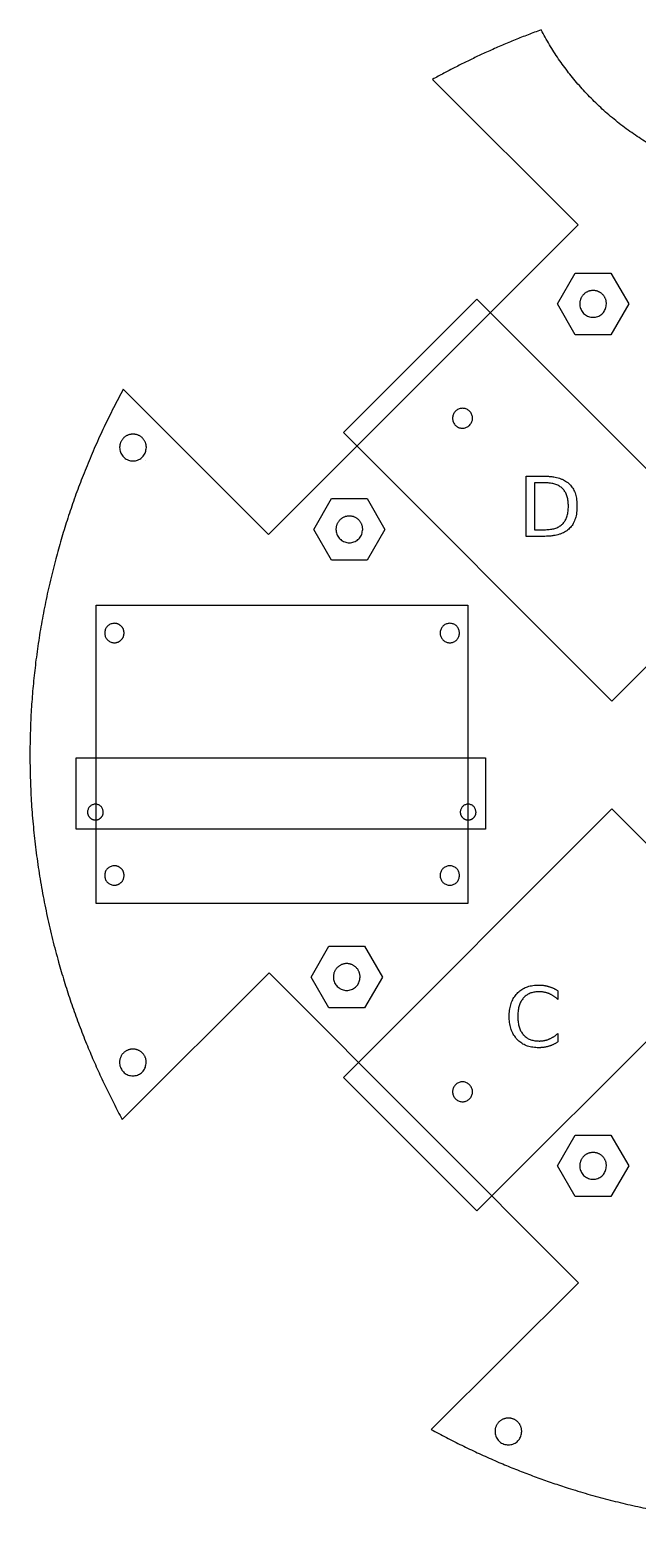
# Model space of a CAD drawing. Extents: x 0 to 423, y 0 to 204.
# Drawn here: x 0.1 to 82.9, y 0.1 to 203.7 of the extents above; entities that cross this region are included whole.
import ezdxf

# ---------------------------------------------------------------- set-up
doc = ezdxf.new("R2010")
doc.units = 0
doc.layers.add('Capa_1', color=7, linetype='CONTINUOUS')

msp = doc.modelspace()

# ---------------------------------------------------------------- linework, layer by layer
at = {"layer": 'Capa_1', "color": 7}
for p, q in [((69.805339, 203.663556), (69.805339, 203.663556)), ((55.029462, 196.92605), (74.852266, 177.103247)), ((74.852266, 177.103247), (32.675478, 134.926459)), ((32.675478, 134.926459), (12.874171, 154.727766)), ((60.071235, 149.798902), (60.071235, 149.798902)), ((15.956901, 145.036108), (15.956901, 145.036108)), ((12.983598, 121.509742), (12.983598, 121.509742)), ((58.703598, 121.509742), (58.703598, 121.509742)), ((10.148325, 97.125525), (10.148325, 97.125525)), ((60.948325, 97.125525), (60.948325, 97.125525)), ((12.983598, 88.489742), (12.983598, 88.489742)), ((58.703598, 88.489742), (58.703598, 88.489742)), ((12.714319, 55.273095), (32.759812, 75.212756)), ((32.759812, 75.212756), (74.895259, 32.994078)), ((15.956901, 63.672048), (15.956901, 63.672048)), ((60.071235, 59.987979), (60.071235, 59.987979)), ((74.895259, 32.994078), (54.835985, 13.040637))]:
    msp.add_line(p, q, dxfattribs=at)
at = {"layer": 'Capa_1', "color": 1}
for p, q in [((72.051733, 166.340337), (74.47785, 170.531495)), ((74.47785, 170.531495), (79.330083, 170.531495)), ((79.330083, 170.531495), (81.7562, 166.340337)), ((42.880092, 148.804833), (61.065306, 166.990048)), ((61.065306, 166.990048), (97.635298, 130.420054)), ((74.47785, 162.149179), (72.051733, 166.340337)), ((81.7562, 166.340337), (79.330083, 162.149179)), ((79.330083, 162.149179), (74.47785, 162.149179)), ((79.450083, 112.234842), (42.880092, 148.804833)), ((38.828505, 135.626304), (41.254622, 139.817462)), ((41.254622, 139.817462), (46.106856, 139.817462)), ((46.106856, 139.817462), (48.532972, 135.626304)), ((41.254622, 131.435146), (38.828505, 135.626304)), ((48.532972, 135.626304), (46.106856, 131.435146)), ((46.106856, 131.435146), (41.254622, 131.435146)), ((97.635298, 130.420054), (79.450083, 112.234842)), ((9.196376, 125.32334), (59.8436, 125.32334)), ((9.196376, 84.676121), (9.196376, 125.32334)), ((59.8436, 125.32334), (59.8436, 84.676121)), ((6.443315, 104.52069), (62.241092, 104.52069)), ((6.443315, 94.802912), (6.443315, 104.52069)), ((62.241092, 104.52069), (62.241092, 94.802912)), ((42.880092, 60.982056), (79.450086, 97.552047)), ((79.450086, 97.552047), (97.635298, 79.366832)), ((62.241092, 94.802912), (6.443315, 94.802912)), ((59.8436, 84.676121), (9.196376, 84.676121)), ((38.475191, 74.660908), (40.901308, 78.852066)), ((40.901308, 78.852066), (45.753542, 78.852066)), ((45.753542, 78.852066), (48.179658, 74.660908)), ((97.635298, 79.366832), (61.065306, 42.796841)), ((40.901308, 70.46975), (38.475191, 74.660908)), ((48.179658, 74.660908), (45.753542, 70.46975)), ((45.753542, 70.46975), (40.901308, 70.46975)), ((61.065306, 42.796841), (42.880092, 60.982056)), ((72.051733, 48.935892), (74.47785, 53.12705)), ((74.47785, 53.12705), (79.330083, 53.12705)), ((79.330083, 53.12705), (81.7562, 48.935892)), ((74.47785, 44.744734), (72.051733, 48.935892)), ((81.7562, 48.935892), (79.330083, 44.744734)), ((79.330083, 44.744734), (74.47785, 44.744734))]:
    msp.add_line(p, q, dxfattribs=at)
at = {"layer": 'Capa_1', "color": 5}
for p, q in [((67.790044, 142.892983), (70.077588, 142.892983)), ((67.790044, 134.663341), (67.790044, 142.892983)), ((67.790044, 142.892983), (67.790044, 142.892983)), ((68.903498, 141.977968), (68.903498, 135.578359)), ((70.248465, 141.977968), (68.903498, 141.977968)), ((68.903498, 141.977968), (68.903498, 141.977968)), ((70.077588, 134.663341), (67.790044, 134.663341)), ((68.903498, 135.578359), (70.248465, 135.578359)), ((72.101039, 72.783514), (72.101039, 71.609427)), ((72.101039, 72.783514), (72.101039, 72.783514)), ((72.101039, 66.98473), (72.101039, 65.821664))]:
    msp.add_line(p, q, dxfattribs=at)
at = {"layer": 'Capa_1', "color": 7}
for points, knots in [([(69.805339, 203.663556), (69.510514, 203.553223), (68.920875, 203.332562), (68.0377, 202.998208), (67.157205, 202.657174), (66.280753, 202.306133), (65.40807, 201.94604), (64.538825, 201.577816), (63.672721, 201.202406), (62.80996, 200.819539), (61.975568, 200.440237), (61.16938, 200.065021), (60.390974, 199.694922), (59.61546, 199.318656), (58.842775, 198.93649), (58.073347, 198.547723), (57.307573, 198.151644), (56.545903, 197.747551), (55.786976, 197.338124), (55.28197, 197.06341), (55.029462, 196.92605)], [0, 0, 0, 0, 0.944383, 1.888725, 2.833029, 3.777032, 4.72108, 5.665152, 6.60906, 7.552942, 8.496808, 9.358696, 10.220595, 11.082512, 11.944591, 12.806652, 13.668679, 14.530969, 15.39329, 16.25564, 16.25564, 16.25564, 16.25564]), ([(104.999884, 182.45665), (104.616644, 182.466483), (103.850327, 182.486146), (102.701485, 182.529626), (101.558003, 182.600866), (100.421571, 182.713312), (99.293029, 182.862664), (98.172202, 183.045053), (97.059599, 183.256494), (95.956215, 183.497474), (94.804899, 183.782986), (93.608138, 184.11957), (92.368826, 184.512636), (91.14468, 184.945435), (89.936915, 185.417034), (88.746746, 185.926763), (87.574501, 186.474458), (86.421395, 187.059552), (85.288565, 187.68128), (84.20123, 188.324667), (83.158912, 188.986291), (82.160903, 189.662919), (81.183157, 190.369861), (80.226642, 191.106597), (79.292218, 191.872464), (78.380126, 192.667285), (77.491311, 193.490435), (76.626919, 194.341415), (75.805202, 195.20174), (75.025372, 196.06914), (74.285466, 196.940706), (73.567857, 197.834813), (72.872597, 198.750312), (72.20355, 199.688646), (71.564149, 200.651838), (70.958706, 201.641183), (70.375858, 202.648692), (69.99554, 203.325218), (69.805339, 203.663556)], [0, 0, 0, 0, 1.150095, 2.299699, 3.448835, 4.586602, 5.7249, 6.863436, 7.99287, 9.122057, 10.251177, 11.550968, 12.850927, 14.150939, 15.445483, 16.739972, 18.034447, 19.326444, 20.618454, 21.910452, 23.11605, 24.32162, 25.52717, 26.735136, 27.943124, 29.151158, 30.36403, 31.57686, 32.789559, 33.932542, 35.075613, 36.218946, 37.37154, 38.523883, 39.675672, 40.839074, 42.002964, 43.167364, 43.167364, 43.167364, 43.167364]), ([(78.727784, 166.340336), (78.71113, 166.233505), (78.678089, 166.021545), (78.606568, 165.709912), (78.490246, 165.416312), (78.312005, 165.157776), (78.088521, 164.937977), (77.826865, 164.756633), (77.536073, 164.620688), (77.224709, 164.536076), (76.903921, 164.507033), (76.582918, 164.536191), (76.271452, 164.620451), (75.981873, 164.755945), (75.723528, 164.938397), (75.502211, 165.159628), (75.319706, 165.418048), (75.18447, 165.707895), (75.100401, 166.019318), (75.075861, 166.286855), (75.085056, 166.500048), (75.106039, 166.658418), (75.140705, 166.813806), (75.18861, 166.965195), (75.2492, 167.111546), (75.322409, 167.252533), (75.407942, 167.386927), (75.505144, 167.513682), (75.61303, 167.631478), (75.73084, 167.73935), (75.857597, 167.836546), (75.991971, 167.922089), (76.13292, 167.995338), (76.279265, 168.055955), (76.430724, 168.103827), (76.586228, 168.13836), (76.744587, 168.159267), (76.904172, 168.166289), (77.063758, 168.159269), (77.222119, 168.138371), (77.377613, 168.103826), (77.52906, 168.055954), (77.675401, 167.995331), (77.816378, 167.922076), (77.950818, 167.83656), (78.077603, 167.739393), (78.195312, 167.631526), (78.302908, 167.513627), (78.399945, 167.386778), (78.485834, 167.252392), (78.560292, 167.111732), (78.621646, 166.96558), (78.668236, 166.81399), (78.697747, 166.657938), (78.715652, 166.499586), (78.723734, 166.393489), (78.727784, 166.340336)], [0, 0, 0, 0, 0.324333, 0.643501, 0.957628, 1.265314, 1.578249, 1.893254, 2.215901, 2.536547, 2.856431, 3.177052, 3.498412, 3.819695, 4.131132, 4.442527, 4.754017, 5.075475, 5.39695, 5.717181, 5.876936, 6.036403, 6.195798, 6.353955, 6.512175, 6.670403, 6.829938, 6.98947, 7.148999, 7.30853, 7.468064, 7.627591, 7.785795, 7.944002, 8.102205, 8.261731, 8.421264, 8.580798, 8.740336, 8.899872, 9.059393, 9.217576, 9.375773, 9.534004, 9.693599, 9.853163, 10.012608, 10.17194, 10.331387, 10.49115, 10.649865, 10.808272, 10.965994, 11.124674, 11.283962, 11.443879, 11.443879, 11.443879, 11.443879]), ([(12.874171, 154.727766), (12.649152, 154.301823), (12.199135, 153.449978), (11.531589, 152.168348), (10.879501, 150.879969), (10.250434, 149.581284), (9.642467, 148.273633), (9.053595, 146.958113), (8.481885, 145.635957), (7.92796, 144.307191), (7.400962, 142.993045), (6.900479, 141.693941), (6.425405, 140.410554), (5.967292, 139.1214), (5.526067, 137.826764), (5.101827, 136.526859), (4.694618, 135.221729), (4.304542, 133.911582), (3.931639, 132.596645), (3.562573, 131.227502), (3.199725, 129.803761), (2.845627, 128.325097), (2.512973, 126.841256), (2.201865, 125.352545), (1.912328, 123.85928), (1.644339, 122.361543), (1.397936, 120.859654), (1.17336, 119.353914), (0.975067, 117.876099), (0.801698, 116.426708), (0.651163, 115.006229), (0.519111, 113.583057), (0.40502, 112.157499), (0.311145, 110.729706), (0.239728, 109.299677), (0.193065, 107.867659), (0.16294, 106.434158), (0.148379, 105.478355), (0.141098, 105.000431)], [0, 0, 0, 0, 1.445181, 2.890222, 4.335126, 5.777017, 7.219064, 8.661185, 10.100807, 11.540351, 12.979862, 14.348298, 15.716758, 17.085227, 18.452577, 19.819919, 21.187256, 22.554002, 23.920753, 25.287511, 26.807926, 28.328347, 29.848765, 31.369782, 32.890801, 34.411832, 35.934194, 37.456544, 38.978857, 40.407205, 41.835579, 43.264027, 44.694949, 46.1258, 47.556499, 48.990168, 50.423969, 51.857907, 51.857907, 51.857907, 51.857907]), ([(60.071235, 149.798902), (60.00617, 149.751387), (59.877077, 149.657113), (59.67519, 149.530594), (59.459196, 149.437186), (59.229053, 149.394875), (58.995482, 149.396815), (58.762064, 149.439134), (58.537218, 149.520731), (58.328579, 149.640213), (58.144241, 149.79393), (57.990431, 149.978409), (57.870688, 150.186914), (57.78953, 150.410925), (57.749689, 150.643238), (57.749719, 150.876397), (57.789547, 151.108589), (57.870537, 151.332496), (57.990255, 151.541034), (58.144376, 151.72576), (58.329103, 151.879882), (58.537641, 151.9996), (58.761547, 152.080593), (58.99374, 152.12042), (59.226899, 152.120449), (59.459212, 152.080607), (59.683222, 151.999449), (59.891727, 151.879706), (60.076207, 151.725896), (60.229923, 151.541558), (60.349406, 151.332919), (60.431003, 151.108073), (60.473322, 150.874655), (60.475262, 150.641083), (60.432951, 150.410941), (60.339543, 150.194947), (60.213024, 149.99306), (60.11875, 149.863966), (60.071235, 149.798902)], [0, 0, 0, 0, 0.24168, 0.479512, 0.713589, 0.942868, 1.176057, 1.410785, 1.651203, 1.890134, 2.128505, 2.367427, 2.606894, 2.846309, 3.078419, 3.310488, 3.542488, 3.781671, 4.021027, 4.260311, 4.499595, 4.738952, 4.978136, 5.210135, 5.442204, 5.674315, 5.913728, 6.153196, 6.392119, 6.630489, 6.86942, 7.109839, 7.344566, 7.577755, 7.807034, 8.041111, 8.278943, 8.520623, 8.520623, 8.520623, 8.520623]), ([(16.020969, 146.778782), (16.004316, 146.671952), (15.971275, 146.459992), (15.899755, 146.148359), (15.783431, 145.854759), (15.605192, 145.596223), (15.381708, 145.376423), (15.120053, 145.19508), (14.82926, 145.059135), (14.517896, 144.974522), (14.197107, 144.94548), (13.876104, 144.974638), (13.564638, 145.058897), (13.275061, 145.194393), (13.016715, 145.376844), (12.795398, 145.598074), (12.612892, 145.856495), (12.477657, 146.146342), (12.393587, 146.457765), (12.369047, 146.725302), (12.37824, 146.938495), (12.39922, 147.096866), (12.433894, 147.252252), (12.481796, 147.403642), (12.542387, 147.549992), (12.615596, 147.690979), (12.701128, 147.825374), (12.79833, 147.952129), (12.906217, 148.069924), (13.024026, 148.177797), (13.150783, 148.274993), (13.285158, 148.360536), (13.426107, 148.433785), (13.572452, 148.494402), (13.723912, 148.542273), (13.879416, 148.576807), (14.037774, 148.597714), (14.19736, 148.604735), (14.356946, 148.597716), (14.515306, 148.576817), (14.6708, 148.542273), (14.822247, 148.494401), (14.968588, 148.433777), (15.109565, 148.360523), (15.244005, 148.275007), (15.370791, 148.177839), (15.4885, 148.069974), (15.596094, 147.952073), (15.693131, 147.825224), (15.779021, 147.690839), (15.853479, 147.550179), (15.914833, 147.404027), (15.961422, 147.252437), (15.990933, 147.096385), (16.008838, 146.938033), (16.01692, 146.831936), (16.020969, 146.778782)], [0, 0, 0, 0, 0.324333, 0.643501, 0.957628, 1.265313, 1.578248, 1.893253, 2.2159, 2.536547, 2.85643, 3.177052, 3.498412, 3.819694, 4.131131, 4.442527, 4.754016, 5.075475, 5.39695, 5.717181, 5.876936, 6.036402, 6.195799, 6.353956, 6.512175, 6.670404, 6.829938, 6.98947, 7.148999, 7.30853, 7.468065, 7.627592, 7.785796, 7.944002, 8.102206, 8.261732, 8.421266, 8.5808, 8.740337, 8.899873, 9.059393, 9.217577, 9.375774, 9.534005, 9.6936, 9.853164, 10.012609, 10.17194, 10.331387, 10.491151, 10.649866, 10.808272, 10.965994, 11.124674, 11.283962, 11.443879, 11.443879, 11.443879, 11.443879]), ([(45.504555, 135.626303), (45.487902, 135.519472), (45.454861, 135.307512), (45.38334, 134.995879), (45.267018, 134.702279), (45.088777, 134.443743), (44.865293, 134.223944), (44.603637, 134.042601), (44.312844, 133.906656), (44.001481, 133.822043), (43.680692, 133.793001), (43.35969, 133.822158), (43.048224, 133.906418), (42.758645, 134.041912), (42.5003, 134.224365), (42.278983, 134.445595), (42.096477, 134.704015), (41.961242, 134.993862), (41.877172, 135.305285), (41.852632, 135.572823), (41.861828, 135.786015), (41.882811, 135.944385), (41.917476, 136.099773), (41.965382, 136.251163), (42.025972, 136.397513), (42.099181, 136.5385), (42.184714, 136.672895), (42.281915, 136.799649), (42.389802, 136.917445), (42.507612, 137.025317), (42.634369, 137.122513), (42.768743, 137.208057), (42.909692, 137.281305), (43.056036, 137.341922), (43.207496, 137.389794), (43.363, 137.424328), (43.521359, 137.445234), (43.680944, 137.452256), (43.84053, 137.445236), (43.99889, 137.424338), (44.154384, 137.389793), (44.305832, 137.341921), (44.452173, 137.281298), (44.593149, 137.208044), (44.72759, 137.122527), (44.854375, 137.02536), (44.972084, 136.917493), (45.07968, 136.799594), (45.176717, 136.672745), (45.262606, 136.538359), (45.337063, 136.397699), (45.398418, 136.251548), (45.445008, 136.099958), (45.474519, 135.943906), (45.492424, 135.785553), (45.500506, 135.679456), (45.504555, 135.626303)], [0, 0, 0, 0, 0.324333, 0.643501, 0.957628, 1.265314, 1.578249, 1.893254, 2.215901, 2.536547, 2.856431, 3.177052, 3.498412, 3.819695, 4.131132, 4.442527, 4.754017, 5.075475, 5.39695, 5.717181, 5.876936, 6.036403, 6.195798, 6.353955, 6.512175, 6.670403, 6.829938, 6.98947, 7.148999, 7.30853, 7.468064, 7.627591, 7.785795, 7.944002, 8.102205, 8.261731, 8.421264, 8.580798, 8.740336, 8.899872, 9.059393, 9.217576, 9.375773, 9.534004, 9.693599, 9.853163, 10.012608, 10.17194, 10.331387, 10.49115, 10.649865, 10.808272, 10.965994, 11.124674, 11.283962, 11.443879, 11.443879, 11.443879, 11.443879]), ([(12.983598, 121.509742), (12.980659, 121.471162), (12.974792, 121.394155), (12.961797, 121.279219), (12.940378, 121.165953), (12.906562, 121.055926), (12.862031, 120.949847), (12.807987, 120.847754), (12.745644, 120.750216), (12.675211, 120.658147), (12.597122, 120.572571), (12.511694, 120.494274), (12.419674, 120.423744), (12.322081, 120.36168), (12.21973, 120.308538), (12.113508, 120.264556), (12.003637, 120.229786), (11.890861, 120.20462), (11.775913, 120.189389), (11.621173, 120.182733), (11.426977, 120.200427), (11.200939, 120.261502), (10.990566, 120.359704), (10.803014, 120.492233), (10.642469, 120.652884), (10.510044, 120.840283), (10.411629, 121.050289), (10.350439, 121.276369), (10.329345, 121.509741), (10.350439, 121.743114), (10.41163, 121.969193), (10.510044, 122.179198), (10.642469, 122.366598), (10.803015, 122.527248), (10.99056, 122.659779), (11.200941, 122.757961), (11.426985, 122.818969), (11.62117, 122.836762), (11.775913, 122.830092), (11.890861, 122.814861), (12.003637, 122.789698), (12.113508, 122.754928), (12.21973, 122.710946), (12.322081, 122.657804), (12.419674, 122.59574), (12.511695, 122.525209), (12.597121, 122.446911), (12.675212, 122.361334), (12.745644, 122.269265), (12.807987, 122.171728), (12.862031, 122.069635), (12.906562, 121.963555), (12.940378, 121.853528), (12.961797, 121.740264), (12.974793, 121.625329), (12.980659, 121.548322), (12.983598, 121.509742)], [0, 0, 0, 0, 0.116071, 0.231685, 0.346859, 0.461336, 0.576311, 0.691508, 0.807468, 0.923199, 1.038844, 1.154568, 1.270381, 1.386224, 1.50109, 1.615921, 1.7307, 1.846386, 1.962131, 2.078089, 2.310517, 2.543853, 2.777192, 3.00331, 3.229347, 3.455324, 3.688307, 3.921449, 4.154509, 4.387567, 4.620708, 4.853691, 5.079668, 5.305705, 5.531823, 5.76515, 5.998479, 6.230912, 6.34687, 6.462616, 6.578301, 6.69308, 6.807912, 6.922777, 7.03862, 7.154433, 7.270159, 7.385804, 7.501535, 7.617495, 7.732692, 7.847667, 7.962144, 8.077316, 8.192929, 8.309, 8.309, 8.309, 8.309]), ([(58.703598, 121.509742), (58.691511, 121.432202), (58.667529, 121.278357), (58.615618, 121.052167), (58.531187, 120.839067), (58.401819, 120.651414), (58.239609, 120.491879), (58.049697, 120.360258), (57.838633, 120.261597), (57.61264, 120.200191), (57.379805, 120.179101), (57.146808, 120.200224), (56.920727, 120.261358), (56.710544, 120.359749), (56.523097, 120.492313), (56.362529, 120.65292), (56.230038, 120.840275), (56.131605, 121.050272), (56.070429, 121.276359), (56.04935, 121.509741), (56.070429, 121.743123), (56.131605, 121.969209), (56.230038, 122.179207), (56.362529, 122.366561), (56.523097, 122.527168), (56.710544, 122.659732), (56.920727, 122.758124), (57.146808, 122.819259), (57.379805, 122.840383), (57.61264, 122.819292), (57.838633, 122.757885), (58.049697, 122.659223), (58.23961, 122.527602), (58.401819, 122.368067), (58.531187, 122.180415), (58.615617, 121.967314), (58.667529, 121.741125), (58.691511, 121.587281), (58.703598, 121.509742)], [0, 0, 0, 0, 0.235407, 0.467066, 0.695067, 0.918391, 1.145527, 1.374161, 1.608338, 1.841067, 2.073249, 2.305968, 2.539218, 2.772417, 2.998502, 3.224545, 3.450521, 3.683497, 3.916639, 4.149713, 4.382784, 4.615926, 4.848901, 5.074877, 5.30092, 5.527006, 5.760205, 5.993455, 6.226175, 6.458357, 6.691085, 6.925262, 7.153897, 7.381032, 7.604357, 7.832358, 8.064016, 8.299421, 8.299421, 8.299421, 8.299421]), ([(0.141098, 105.000431), (0.148335, 104.471303), (0.162807, 103.413109), (0.194669, 101.826064), (0.246803, 100.240804), (0.329271, 98.657984), (0.43925, 97.077947), (0.573988, 95.500701), (0.730718, 93.926457), (0.910071, 92.355635), (1.113753, 90.780498), (1.342824, 89.201505), (1.597421, 87.619051), (1.876176, 86.041059), (2.178814, 84.467879), (2.505291, 82.899882), (2.855632, 81.337164), (3.229808, 79.780097), (3.6277, 78.229044), (4.02643, 76.767791), (4.421637, 75.395514), (4.809336, 74.11131), (5.213522, 72.83192), (5.634156, 71.557557), (6.071146, 70.288415), (6.524449, 69.024535), (6.993977, 67.766124), (7.479791, 66.51345), (7.967284, 65.303167), (8.454901, 64.134876), (8.940652, 63.007914), (9.439285, 61.885862), (9.950364, 60.768708), (10.4753, 59.657325), (11.015545, 58.552501), (11.572504, 57.455178), (12.140693, 56.362742), (12.523106, 55.636319), (12.714319, 55.273095)], [0, 0, 0, 0, 1.587531, 3.174874, 4.762036, 6.345656, 7.929483, 9.513406, 11.094457, 12.675407, 14.25632, 15.859029, 17.461779, 19.064543, 20.666114, 22.267672, 23.869231, 25.470449, 27.071668, 28.672873, 30.014299, 31.355711, 32.697116, 34.039339, 35.381569, 36.723808, 38.067366, 39.410914, 40.754435, 41.981575, 43.208729, 44.43593, 45.665075, 46.894177, 48.123183, 49.354452, 50.585805, 51.817246, 51.817246, 51.817246, 51.817246]), ([(10.148325, 97.125525), (10.145941, 97.094232), (10.141184, 97.031769), (10.130644, 96.938542), (10.113272, 96.846668), (10.085844, 96.757422), (10.049725, 96.671377), (10.005888, 96.588566), (9.955324, 96.509448), (9.898195, 96.434766), (9.834852, 96.365353), (9.765552, 96.301849), (9.69091, 96.244643), (9.611761, 96.194295), (9.528763, 96.151169), (9.442607, 96.115477), (9.353445, 96.087292), (9.2619, 96.066957), (9.168668, 96.054651), (9.074715, 96.050518), (8.980761, 96.054649), (8.887529, 96.066951), (8.79598, 96.087294), (8.706811, 96.11548), (8.620652, 96.151164), (8.537671, 96.194288), (8.45856, 96.24465), (8.383935, 96.301874), (8.314576, 96.365381), (8.25106, 96.434733), (8.193834, 96.509359), (8.143481, 96.588483), (8.10038, 96.671487), (8.064709, 96.757648), (8.036509, 96.846778), (8.016096, 96.938259), (8.003744, 97.031498), (7.998339, 97.157011), (8.012781, 97.314517), (8.06228, 97.497859), (8.141897, 97.668499), (8.249343, 97.820638), (8.379639, 97.950881), (8.531733, 98.058296), (8.702216, 98.138061), (8.885584, 98.187667), (9.074566, 98.204836), (9.263422, 98.187736), (9.44673, 98.137923), (9.617927, 98.057887), (9.77197, 97.951127), (9.903542, 97.821727), (10.008476, 97.669521), (10.07696, 97.496672), (10.119067, 97.313205), (10.13852, 97.188419), (10.148325, 97.125525)], [0, 0, 0, 0, 0.094148, 0.187925, 0.281346, 0.374203, 0.467462, 0.560901, 0.65496, 0.748833, 0.842637, 0.936507, 1.030448, 1.124407, 1.217563, 1.310699, 1.403827, 1.497742, 1.591667, 1.685592, 1.779515, 1.873438, 1.967358, 2.060498, 2.153639, 2.246778, 2.340697, 2.434621, 2.528541, 2.622462, 2.716384, 2.81031, 2.903463, 2.996611, 3.089724, 3.183567, 3.27745, 3.371505, 3.560031, 3.749291, 3.938543, 4.121925, 4.305251, 4.488603, 4.677749, 4.866942, 5.0557, 5.244023, 5.432796, 5.622747, 5.808198, 5.99243, 6.173571, 6.358506, 6.546409, 6.737352, 6.737352, 6.737352, 6.737352]), ([(60.948325, 97.125525), (60.945945, 97.094232), (60.941195, 97.031769), (60.93065, 96.938541), (60.913268, 96.84667), (60.885853, 96.75742), (60.849727, 96.671377), (60.80589, 96.588566), (60.755324, 96.509448), (60.698196, 96.434767), (60.634852, 96.365355), (60.565554, 96.301849), (60.490911, 96.244643), (60.411762, 96.194295), (60.328763, 96.151169), (60.242608, 96.115477), (60.153446, 96.087292), (60.061902, 96.066957), (59.96867, 96.054651), (59.874716, 96.050518), (59.780762, 96.054649), (59.68753, 96.066951), (59.595982, 96.087294), (59.506812, 96.11548), (59.420653, 96.151164), (59.337673, 96.194288), (59.258561, 96.24465), (59.183935, 96.301873), (59.114576, 96.365381), (59.05106, 96.434733), (58.993835, 96.509358), (58.943479, 96.588481), (58.90038, 96.671486), (58.86471, 96.757648), (58.836509, 96.846777), (58.816104, 96.938259), (58.803745, 97.031496), (58.798342, 97.157008), (58.812743, 97.31452), (58.86227, 97.497861), (58.941899, 97.668495), (59.049342, 97.820638), (59.17964, 97.95088), (59.331735, 98.058292), (59.502217, 98.138061), (59.685585, 98.187666), (59.874568, 98.204833), (60.063425, 98.187733), (60.246732, 98.137921), (60.417929, 98.057888), (60.571971, 97.951126), (60.703542, 97.821727), (60.808476, 97.66952), (60.876961, 97.496672), (60.919068, 97.313205), (60.938521, 97.188419), (60.948325, 97.125525)], [0, 0, 0, 0, 0.094147, 0.187925, 0.281347, 0.374202, 0.467462, 0.560902, 0.654962, 0.748834, 0.842636, 0.936507, 1.030449, 1.124408, 1.217565, 1.3107, 1.403828, 1.497742, 1.591667, 1.685592, 1.779516, 1.873438, 1.967357, 2.060499, 2.153639, 2.246778, 2.340697, 2.434621, 2.528544, 2.622464, 2.716385, 2.810309, 2.903464, 2.996613, 3.089726, 3.183566, 3.27745, 3.371504, 3.56003, 3.749294, 3.938551, 4.121932, 4.305259, 4.48861, 4.677757, 4.86695, 5.055708, 5.244032, 5.432804, 5.622754, 5.808205, 5.992436, 6.173577, 6.358513, 6.546415, 6.737358, 6.737358, 6.737358, 6.737358]), ([(12.983598, 88.489742), (12.980659, 88.451162), (12.974792, 88.374155), (12.961797, 88.259219), (12.940378, 88.145953), (12.906562, 88.035926), (12.862031, 87.929847), (12.807987, 87.827754), (12.745644, 87.730216), (12.675211, 87.638147), (12.597122, 87.552571), (12.511694, 87.474274), (12.419674, 87.403744), (12.322081, 87.34168), (12.21973, 87.288538), (12.113508, 87.244556), (12.003637, 87.209786), (11.890861, 87.18462), (11.775913, 87.169389), (11.621173, 87.162733), (11.426977, 87.180427), (11.200939, 87.241502), (10.990566, 87.339704), (10.803014, 87.472233), (10.642469, 87.632884), (10.510044, 87.820283), (10.411629, 88.030289), (10.350439, 88.256369), (10.329345, 88.489741), (10.350439, 88.723114), (10.41163, 88.949193), (10.510044, 89.159198), (10.642469, 89.346598), (10.803015, 89.507248), (10.99056, 89.639779), (11.200941, 89.737961), (11.426985, 89.798969), (11.62117, 89.816762), (11.775913, 89.810092), (11.890861, 89.794861), (12.003637, 89.769698), (12.113508, 89.734928), (12.21973, 89.690946), (12.322081, 89.637804), (12.419674, 89.57574), (12.511695, 89.505209), (12.597121, 89.426911), (12.675212, 89.341334), (12.745644, 89.249265), (12.807987, 89.151728), (12.862031, 89.049635), (12.906562, 88.943555), (12.940378, 88.833528), (12.961797, 88.720264), (12.974793, 88.605329), (12.980659, 88.528322), (12.983598, 88.489742)], [0, 0, 0, 0, 0.116071, 0.231685, 0.346859, 0.461336, 0.576311, 0.691508, 0.807468, 0.923199, 1.038844, 1.154568, 1.270381, 1.386224, 1.50109, 1.615921, 1.7307, 1.846386, 1.962131, 2.078089, 2.310517, 2.543853, 2.777192, 3.00331, 3.229347, 3.455324, 3.688307, 3.921449, 4.154509, 4.387567, 4.620708, 4.853691, 5.079668, 5.305705, 5.531823, 5.76515, 5.998479, 6.230912, 6.34687, 6.462616, 6.578301, 6.69308, 6.807912, 6.922777, 7.03862, 7.154433, 7.270159, 7.385804, 7.501535, 7.617495, 7.732692, 7.847667, 7.962144, 8.077316, 8.192929, 8.309, 8.309, 8.309, 8.309]), ([(58.703598, 88.489742), (58.691511, 88.412202), (58.667529, 88.258357), (58.615618, 88.032167), (58.531187, 87.819067), (58.401819, 87.631414), (58.239609, 87.471879), (58.049697, 87.340258), (57.838633, 87.241597), (57.61264, 87.180191), (57.379805, 87.159101), (57.146808, 87.180224), (56.920727, 87.241358), (56.710544, 87.339749), (56.523097, 87.472313), (56.362529, 87.63292), (56.230038, 87.820275), (56.131605, 88.030272), (56.070429, 88.256359), (56.04935, 88.489741), (56.070429, 88.723123), (56.131605, 88.949209), (56.230038, 89.159207), (56.362529, 89.346561), (56.523097, 89.507168), (56.710544, 89.639732), (56.920727, 89.738124), (57.146808, 89.799259), (57.379805, 89.820383), (57.61264, 89.799292), (57.838633, 89.737885), (58.049697, 89.639223), (58.23961, 89.507602), (58.401819, 89.348067), (58.531187, 89.160415), (58.615617, 88.947314), (58.667529, 88.721125), (58.691511, 88.567281), (58.703598, 88.489742)], [0, 0, 0, 0, 0.235407, 0.467066, 0.695067, 0.918391, 1.145527, 1.374161, 1.608338, 1.841067, 2.073249, 2.305968, 2.539218, 2.772417, 2.998502, 3.224545, 3.450521, 3.683497, 3.916639, 4.149713, 4.382784, 4.615926, 4.848901, 5.074877, 5.30092, 5.527006, 5.760205, 5.993455, 6.226175, 6.458357, 6.691085, 6.925262, 7.153897, 7.381032, 7.604357, 7.832358, 8.064016, 8.299421, 8.299421, 8.299421, 8.299421]), ([(45.151241, 74.660907), (45.134588, 74.554076), (45.101547, 74.342116), (45.030026, 74.030483), (44.913704, 73.736883), (44.735463, 73.478347), (44.511979, 73.258548), (44.250323, 73.077204), (43.95953, 72.941259), (43.648167, 72.856647), (43.327378, 72.827604), (43.006376, 72.856762), (42.69491, 72.941022), (42.405331, 73.076516), (42.146986, 73.258969), (41.925669, 73.480199), (41.743163, 73.738619), (41.607928, 74.028466), (41.523858, 74.339889), (41.499318, 74.607426), (41.508514, 74.820619), (41.529497, 74.978989), (41.564162, 75.134377), (41.612068, 75.285766), (41.672658, 75.432117), (41.745867, 75.573104), (41.8314, 75.707499), (41.928601, 75.834253), (42.036488, 75.952049), (42.154298, 76.059921), (42.281055, 76.157117), (42.415429, 76.242661), (42.556378, 76.315909), (42.702722, 76.376526), (42.854182, 76.424398), (43.009686, 76.458932), (43.168045, 76.479838), (43.32763, 76.48686), (43.487216, 76.47984), (43.645576, 76.458942), (43.80107, 76.424397), (43.952518, 76.376525), (44.098859, 76.315902), (44.239835, 76.242648), (44.374276, 76.157131), (44.501061, 76.059964), (44.61877, 75.952097), (44.726366, 75.834198), (44.823403, 75.707349), (44.909292, 75.572963), (44.983749, 75.432303), (45.045104, 75.286152), (45.091694, 75.134562), (45.121205, 74.97851), (45.13911, 74.820157), (45.147192, 74.71406), (45.151241, 74.660907)], [0, 0, 0, 0, 0.324333, 0.643501, 0.957628, 1.265314, 1.578249, 1.893254, 2.215901, 2.536547, 2.856431, 3.177052, 3.498412, 3.819695, 4.131132, 4.442527, 4.754017, 5.075475, 5.39695, 5.717181, 5.876936, 6.036403, 6.195798, 6.353955, 6.512175, 6.670403, 6.829938, 6.98947, 7.148999, 7.30853, 7.468064, 7.627591, 7.785795, 7.944002, 8.102205, 8.261731, 8.421264, 8.580798, 8.740336, 8.899872, 9.059393, 9.217576, 9.375773, 9.534004, 9.693599, 9.853163, 10.012608, 10.17194, 10.331387, 10.49115, 10.649865, 10.808272, 10.965994, 11.124674, 11.283962, 11.443879, 11.443879, 11.443879, 11.443879]), ([(16.008156, 63.018546), (15.991503, 62.911715), (15.958462, 62.699755), (15.886941, 62.388122), (15.770618, 62.094522), (15.592379, 61.835986), (15.368895, 61.616187), (15.107239, 61.434844), (14.816446, 61.298898), (14.505083, 61.214286), (14.184294, 61.185243), (13.863291, 61.214401), (13.551825, 61.298661), (13.262247, 61.434156), (13.003902, 61.616607), (12.782584, 61.837837), (12.600079, 62.096258), (12.464844, 62.386105), (12.380773, 62.697528), (12.356234, 62.965066), (12.365427, 63.178258), (12.386406, 63.336629), (12.421081, 63.492015), (12.468983, 63.643406), (12.529573, 63.789756), (12.602782, 63.930743), (12.688315, 64.065138), (12.785517, 64.191892), (12.893403, 64.309688), (13.011213, 64.41756), (13.13797, 64.514756), (13.272345, 64.600299), (13.413294, 64.673549), (13.559638, 64.734167), (13.711099, 64.782036), (13.866602, 64.816571), (14.024961, 64.837477), (14.184546, 64.8445), (14.344133, 64.837474), (14.50249, 64.816562), (14.657988, 64.782041), (14.809433, 64.734163), (14.955774, 64.673541), (15.096751, 64.600287), (15.231192, 64.51477), (15.357977, 64.417603), (15.475686, 64.309737), (15.58328, 64.191837), (15.680318, 64.064988), (15.766207, 63.930602), (15.840665, 63.789942), (15.902019, 63.643791), (15.948609, 63.492201), (15.97812, 63.336149), (15.996025, 63.177796), (16.004107, 63.071699), (16.008156, 63.018546)], [0, 0, 0, 0, 0.324333, 0.643501, 0.957628, 1.265313, 1.578248, 1.893253, 2.2159, 2.536547, 2.85643, 3.177052, 3.498412, 3.819694, 4.131131, 4.442527, 4.754016, 5.075475, 5.39695, 5.717181, 5.876936, 6.036402, 6.195799, 6.353956, 6.512175, 6.670404, 6.829938, 6.98947, 7.148999, 7.30853, 7.468065, 7.627592, 7.785796, 7.944003, 8.102206, 8.261732, 8.421266, 8.5808, 8.740337, 8.899874, 9.059392, 9.217576, 9.375772, 9.534004, 9.693598, 9.853163, 10.012608, 10.171938, 10.331386, 10.49115, 10.649864, 10.808271, 10.965993, 11.124673, 11.283961, 11.443877, 11.443877, 11.443877, 11.443877]), ([(60.071235, 59.987979), (60.11875, 59.922914), (60.213024, 59.793821), (60.339543, 59.591934), (60.432951, 59.37594), (60.475262, 59.145797), (60.473322, 58.912225), (60.431003, 58.678807), (60.349406, 58.453961), (60.229923, 58.245322), (60.076208, 58.060982), (59.891727, 57.907172), (59.683222, 57.787429), (59.459211, 57.706274), (59.226899, 57.666432), (58.99374, 57.66646), (58.761547, 57.706288), (58.537642, 57.78728), (58.329103, 57.906997), (58.144377, 58.06112), (57.990255, 58.245846), (57.870537, 58.454384), (57.789548, 58.678291), (57.749719, 58.910483), (57.749689, 59.143642), (57.78953, 59.375955), (57.870688, 59.599965), (57.990431, 59.80847), (58.144241, 59.992951), (58.328579, 60.146667), (58.537218, 60.266149), (58.762064, 60.347747), (58.995482, 60.390065), (59.229053, 60.392006), (59.459196, 60.349695), (59.67519, 60.256285), (59.877077, 60.129767), (60.00617, 60.035494), (60.071235, 59.987979)], [0, 0, 0, 0, 0.24168, 0.479512, 0.713589, 0.942868, 1.176057, 1.410785, 1.651203, 1.890135, 2.128507, 2.36743, 2.606897, 2.84631, 3.07842, 3.310489, 3.542489, 3.781673, 4.021029, 4.260314, 4.499597, 4.738953, 4.978137, 5.210136, 5.442204, 5.674316, 5.91373, 6.153197, 6.39212, 6.630491, 6.869422, 7.10984, 7.344567, 7.577757, 7.807036, 8.041113, 8.278945, 8.520624, 8.520624, 8.520624, 8.520624]), ([(78.727784, 48.935891), (78.71113, 48.829061), (78.678089, 48.617101), (78.606568, 48.305467), (78.490246, 48.011867), (78.312005, 47.753332), (78.088521, 47.533532), (77.826865, 47.352189), (77.536073, 47.216244), (77.224709, 47.131631), (76.903921, 47.102589), (76.582918, 47.131747), (76.271452, 47.216006), (75.981873, 47.351501), (75.723528, 47.533953), (75.502211, 47.755183), (75.319706, 48.013603), (75.18447, 48.30345), (75.100401, 48.614874), (75.075861, 48.882411), (75.085056, 49.095604), (75.106039, 49.253974), (75.140705, 49.409362), (75.18861, 49.560751), (75.2492, 49.707101), (75.322409, 49.848088), (75.407942, 49.982483), (75.505144, 50.109237), (75.61303, 50.227033), (75.73084, 50.334905), (75.857597, 50.432101), (75.991971, 50.517645), (76.13292, 50.590894), (76.279265, 50.65151), (76.430724, 50.699382), (76.586228, 50.733916), (76.744587, 50.754822), (76.904172, 50.761844), (77.063758, 50.754825), (77.222119, 50.733926), (77.377613, 50.699382), (77.52906, 50.65151), (77.675401, 50.590886), (77.816378, 50.517632), (77.950818, 50.432115), (78.077603, 50.334948), (78.195312, 50.227082), (78.302908, 50.109183), (78.399945, 49.982333), (78.485834, 49.847947), (78.560292, 49.707287), (78.621646, 49.561136), (78.668236, 49.409546), (78.697747, 49.253494), (78.715652, 49.095141), (78.723734, 48.989044), (78.727784, 48.935891)], [0, 0, 0, 0, 0.324333, 0.643501, 0.957628, 1.265314, 1.578249, 1.893254, 2.215901, 2.536547, 2.856431, 3.177052, 3.498412, 3.819695, 4.131132, 4.442527, 4.754017, 5.075475, 5.39695, 5.717181, 5.876936, 6.036403, 6.195798, 6.353955, 6.512175, 6.670403, 6.829938, 6.98947, 7.148999, 7.30853, 7.468064, 7.627591, 7.785795, 7.944002, 8.102205, 8.261731, 8.421264, 8.580798, 8.740336, 8.899872, 9.059393, 9.217576, 9.375773, 9.534004, 9.693599, 9.853163, 10.012608, 10.17194, 10.331387, 10.49115, 10.649865, 10.808272, 10.965994, 11.124674, 11.283962, 11.443879, 11.443879, 11.443879, 11.443879]), ([(67.181195, 12.763184), (67.164541, 12.656352), (67.1315, 12.44439), (67.059981, 12.132756), (66.943655, 11.839159), (66.765418, 11.580624), (66.54193, 11.360829), (66.280278, 11.179484), (65.989483, 11.043543), (65.67812, 10.958933), (65.357332, 10.929883), (65.036329, 10.95904), (64.724864, 11.043304), (64.435284, 11.178796), (64.176939, 11.36125), (63.955625, 11.582481), (63.773113, 11.840898), (63.637884, 12.130749), (63.553812, 12.442171), (63.529272, 12.709707), (63.538466, 12.922896), (63.55945, 13.081263), (63.594117, 13.236646), (63.642021, 13.388034), (63.70261, 13.534385), (63.775823, 13.675372), (63.861353, 13.809774), (63.958553, 13.936538), (64.066439, 14.054339), (64.18425, 14.162208), (64.311011, 14.259395), (64.44538, 14.344942), (64.586333, 14.418182), (64.732675, 14.478798), (64.884138, 14.526659), (65.039637, 14.561212), (65.197998, 14.58211), (65.357583, 14.589136), (65.517172, 14.582091), (65.675521, 14.561139), (65.83103, 14.526679), (65.98247, 14.478791), (66.128811, 14.418176), (66.269792, 14.344929), (66.404226, 14.259406), (66.531013, 14.162246), (66.648731, 14.054388), (66.756316, 13.936475), (66.853357, 13.809621), (66.939241, 13.675231), (67.013704, 13.534575), (67.07506, 13.388424), (67.121645, 13.236832), (67.151159, 13.08078), (67.169063, 12.922431), (67.177145, 12.816335), (67.181195, 12.763184)], [0, 0, 0, 0, 0.324338, 0.643507, 0.957628, 1.265314, 1.578247, 1.893252, 2.215898, 2.536544, 2.856428, 3.177049, 3.498409, 3.819692, 4.13113, 4.442526, 4.754011, 5.075477, 5.396951, 5.717174, 5.876933, 6.036393, 6.195781, 6.35394, 6.512161, 6.670386, 6.829929, 6.989469, 7.149002, 7.30853, 7.46806, 7.627587, 7.785788, 7.943993, 8.102195, 8.261723, 8.421257, 8.58079, 8.740329, 8.899869, 9.059379, 9.217562, 9.375757, 9.533986, 9.693582, 9.853143, 10.012581, 10.171923, 10.331375, 10.491144, 10.649852, 10.808256, 10.965988, 11.124661, 11.283949, 11.443861, 11.443861, 11.443861, 11.443861]), ([(54.835985, 13.040637), (55.1815, 12.855653), (55.872508, 12.4857), (56.911617, 11.935709), (57.955235, 11.395913), (59.005804, 10.87132), (60.062459, 10.360641), (61.124477, 9.862558), (62.191041, 9.375754), (63.262194, 8.90067), (64.311914, 8.448909), (65.3398, 8.019857), (66.345284, 7.61246), (67.354647, 7.21565), (68.367727, 6.829345), (69.38443, 6.453625), (70.404726, 6.088494), (71.428526, 5.734041), (72.45571, 5.390261), (73.589498, 5.023782), (74.831074, 4.638677), (76.18163, 4.239575), (77.537354, 3.858644), (78.898009, 3.496), (80.26333, 3.151651), (81.63327, 2.825674), (83.007567, 2.518057), (84.385989, 2.228916), (85.788161, 1.9544), (87.214015, 1.695503), (88.663447, 1.453266), (90.11667, 1.231296), (91.573398, 1.029639), (93.033358, 0.848377), (94.496484, 0.687487), (95.962489, 0.547046), (97.431072, 0.427191), (98.636424, 0.34597), (99.57757, 0.29233), (100.254023, 0.258119), (100.930909, 0.228061), (101.608202, 0.20215), (102.285881, 0.180679), (102.96395, 0.16426), (103.642382, 0.15349), (104.32112, 0.14635), (104.773628, 0.142929), (104.999884, 0.141218)], [0, 0, 0, 0, 1.175753, 2.351428, 3.527033, 4.700525, 5.8741, 7.047713, 8.219508, 9.391257, 10.56299, 11.647844, 12.73271, 13.81758, 14.901469, 15.985354, 17.069237, 18.152398, 19.235562, 20.318738, 21.726976, 23.135228, 24.543486, 25.951522, 27.359557, 28.767587, 30.175963, 31.584341, 32.992723, 34.462211, 35.9317, 37.401184, 38.872298, 40.343415, 41.814547, 43.287989, 44.761419, 46.2348, 46.912114, 47.589423, 48.266739, 48.944759, 49.622777, 50.300779, 50.979539, 51.658313, 52.337101, 52.337101, 52.337101, 52.337101])]:
    msp.add_open_spline(points, degree=3, knots=knots, dxfattribs=at)
at = {"layer": 'Capa_1', "color": 5}
for points, knots in [([(70.077588, 142.892983), (70.239295, 142.886698), (70.562787, 142.874126), (71.048, 142.843174), (71.50577, 142.790996), (71.933375, 142.712752), (72.32664, 142.60625), (72.687512, 142.464868), (73.010196, 142.288498), (73.302825, 142.097695), (73.49334, 141.962865), (73.58883, 141.895285)], [0, 0, 0, 0, 0.485483, 0.971201, 1.458291, 1.866793, 2.274191, 2.678855, 3.026225, 3.375456, 3.726399, 3.726399, 3.726399, 3.726399]), ([(73.58883, 141.895285), (73.664353, 141.812086), (73.814879, 141.64626), (74.028614, 141.388431), (74.223495, 141.103545), (74.379854, 140.782573), (74.500031, 140.433467), (74.592511, 140.053381), (74.659817, 139.647195), (74.699373, 139.21729), (74.711658, 138.7855), (74.700782, 138.352717), (74.661477, 137.920424), (74.592625, 137.513069), (74.495972, 137.133253), (74.373041, 136.783455), (74.219103, 136.458022), (74.035054, 136.161418), (73.826152, 135.895625), (73.584866, 135.652759), (73.311533, 135.439407), (73.012107, 135.255813), (72.679422, 135.094131), (72.316018, 134.957072), (71.924585, 134.847803), (71.500565, 134.764533), (71.045536, 134.710641), (70.562047, 134.680354), (70.239163, 134.669015), (70.077588, 134.663341)], [0, 0, 0, 0, 0.337078, 0.67184, 1.004075, 1.369955, 1.739113, 2.109754, 2.542277, 2.973117, 3.403898, 3.837493, 4.271159, 4.705027, 5.075462, 5.445648, 5.815648, 6.153158, 6.49075, 6.827707, 7.177676, 7.528345, 7.879495, 8.285862, 8.691791, 9.0973, 9.581022, 10.065239, 10.550257, 10.550257, 10.550257, 10.550257]), ([(72.739956, 141.206265), (72.672862, 141.258455), (72.539041, 141.362548), (72.332635, 141.510057), (72.104599, 141.646002), (71.848536, 141.755225), (71.569218, 141.837938), (71.264955, 141.899088), (70.939047, 141.939681), (70.593789, 141.963561), (70.36356, 141.973166), (70.248465, 141.977968)], [0, 0, 0, 0, 0.254998, 0.508599, 0.7607, 1.049838, 1.341121, 1.633219, 1.979926, 2.325624, 2.671205, 2.671205, 2.671205, 2.671205]), ([(72.739956, 136.350059), (72.793687, 136.415474), (72.900807, 136.545888), (73.052566, 136.747578), (73.191654, 136.970509), (73.302743, 137.221357), (73.387357, 137.494718), (73.452043, 137.792419), (73.499727, 138.110883), (73.528015, 138.44848), (73.536577, 138.785685), (73.527908, 139.122142), (73.499669, 139.4575), (73.452049, 139.773877), (73.38732, 140.069615), (73.302665, 140.341141), (73.191571, 140.590295), (73.052526, 140.81166), (72.900776, 141.011908), (72.793678, 141.14134), (72.739956, 141.206265)], [0, 0, 0, 0, 0.253949, 0.506281, 0.756799, 1.040449, 1.326557, 1.613924, 1.953636, 2.291887, 2.629607, 2.965101, 3.301119, 3.638585, 3.924203, 4.20857, 4.490482, 4.73984, 4.991013, 5.243809, 5.243809, 5.243809, 5.243809]), ([(70.248465, 135.578359), (70.36356, 135.583158), (70.593789, 135.592758), (70.939047, 135.616642), (71.264955, 135.657237), (71.569218, 135.718386), (71.848536, 135.801099), (72.104599, 135.910323), (72.332637, 136.046265), (72.539042, 136.193776), (72.672863, 136.297869), (72.739956, 136.350059)], [0, 0, 0, 0, 0.345581, 0.691279, 1.037986, 1.330084, 1.621367, 1.910505, 2.162606, 2.416208, 2.671205, 2.671205, 2.671205, 2.671205]), ([(66.539277, 72.41971), (66.624627, 72.496558), (66.794851, 72.649828), (67.058985, 72.868314), (67.342917, 73.064804), (67.65326, 73.224146), (67.983155, 73.349258), (68.335796, 73.446548), (68.707048, 73.5168), (69.094184, 73.558175), (69.407023, 73.568209), (69.643841, 73.56442), (69.804788, 73.557105), (69.963771, 73.545143), (70.120645, 73.528581), (70.275141, 73.506889), (70.427439, 73.479392), (70.57719, 73.445564), (70.724763, 73.407749), (70.822797, 73.381127), (70.871829, 73.367813)], [0, 0, 0, 0, 0.344534, 0.687151, 1.027797, 1.378167, 1.730835, 2.084509, 2.474316, 2.863047, 3.251383, 3.412456, 3.573528, 3.734644, 3.890686, 4.046685, 4.202577, 4.354819, 4.507149, 4.659571, 4.659571, 4.659571, 4.659571]), ([(70.871829, 73.367804), (70.919766, 73.352067), (71.01562, 73.320599), (71.158707, 73.271377), (71.300345, 73.218127), (71.439625, 73.158909), (71.576311, 73.09391), (71.710631, 73.023048), (71.84231, 72.94642), (71.972232, 72.865874), (72.058098, 72.810971), (72.101039, 72.783514)], [0, 0, 0, 0, 0.151362, 0.302661, 0.453921, 0.60521, 0.756556, 0.907854, 1.060668, 1.213513, 1.36642, 1.36642, 1.36642, 1.36642]), ([(66.539277, 66.16893), (66.466995, 66.260636), (66.322784, 66.4436), (66.117735, 66.72566), (65.932589, 67.028117), (65.783045, 67.357334), (65.666424, 67.707279), (65.576391, 68.080533), (65.511149, 68.473259), (65.4725, 68.883239), (65.460386, 69.294589), (65.472414, 69.706211), (65.511074, 70.117008), (65.576344, 70.510294), (65.666334, 70.883858), (65.782897, 71.233833), (65.93245, 71.562801), (66.117678, 71.864677), (66.322742, 72.145903), (66.46698, 72.32829), (66.539277, 72.41971)], [0, 0, 0, 0, 0.350292, 0.698872, 1.045656, 1.412203, 1.78095, 2.150691, 2.563, 2.974225, 3.38513, 3.796839, 4.208869, 4.622009, 4.991784, 5.360542, 5.727067, 6.073162, 6.421078, 6.770724, 6.770724, 6.770724, 6.770724]), ([(67.388148, 71.785816), (67.337457, 71.714912), (67.236323, 71.57345), (67.093051, 71.356161), (66.962375, 71.120365), (66.857729, 70.860842), (66.77744, 70.5819), (66.716061, 70.281994), (66.670948, 69.96404), (66.644038, 69.629405), (66.635709, 69.294589), (66.644103, 68.960043), (66.671003, 68.626224), (66.716096, 68.30883), (66.777535, 68.009236), (66.857884, 67.730323), (66.962511, 67.470546), (67.093098, 67.234167), (67.236358, 67.01605), (67.33747, 66.874017), (67.388148, 66.80283)], [0, 0, 0, 0, 0.261473, 0.521672, 0.780469, 1.068813, 1.359019, 1.650165, 1.986526, 2.321822, 2.656734, 2.990843, 3.325333, 3.660862, 3.951972, 4.242166, 4.530532, 4.790036, 5.050922, 5.313063, 5.313063, 5.313063, 5.313063]), ([(72.101039, 71.609427), (72.059294, 71.646029), (71.975835, 71.719206), (71.848884, 71.826861), (71.72029, 71.928786), (71.58877, 72.022993), (71.455032, 72.109906), (71.318979, 72.190196), (71.181167, 72.264151), (71.041855, 72.331669), (70.900716, 72.392808), (70.757973, 72.447415), (70.61392, 72.495473), (70.467544, 72.537266), (70.319098, 72.572567), (70.168893, 72.601343), (70.016371, 72.623707), (69.861804, 72.639498), (69.705485, 72.6489), (69.504113, 72.65311), (69.257742, 72.645428), (68.967644, 72.614304), (68.690925, 72.561246), (68.429664, 72.487935), (68.187201, 72.393744), (67.96103, 72.273364), (67.756846, 72.124617), (67.569076, 71.959641), (67.448586, 71.843881), (67.388148, 71.785816)], [0, 0, 0, 0, 0.166556, 0.332989, 0.499313, 0.658667, 0.818138, 0.977656, 1.13246, 1.287215, 1.441953, 1.593753, 1.745567, 1.897384, 2.050279, 2.203172, 2.35605, 2.512588, 2.669143, 2.82572, 3.116725, 3.407947, 3.700101, 3.960976, 4.220991, 4.479027, 4.727171, 4.976989, 5.228412, 5.228412, 5.228412, 5.228412]), ([(72.101039, 65.821664), (72.057424, 65.793767), (71.970218, 65.737987), (71.838269, 65.656187), (71.704748, 65.578555), (71.568745, 65.506964), (71.430745, 65.440989), (71.290708, 65.380037), (71.14903, 65.323749), (71.005854, 65.272234), (70.861103, 65.225547), (70.714903, 65.183801), (70.56742, 65.147034), (70.417865, 65.115074), (70.266393, 65.088073), (70.113185, 65.066063), (69.957917, 65.048974), (69.800746, 65.036878), (69.641833, 65.029674), (69.406349, 65.025998), (69.094186, 65.035896), (68.707064, 65.077121), (68.335873, 65.14703), (67.983274, 65.24379), (67.65339, 65.368272), (67.343061, 65.526852), (67.059113, 65.722443), (66.794947, 65.93989), (66.624658, 66.092446), (66.539277, 66.168936)], [0, 0, 0, 0, 0.155322, 0.310557, 0.465712, 0.618564, 0.771508, 0.92449, 1.076656, 1.22878, 1.380891, 1.53285, 1.684822, 1.836797, 1.991556, 2.146311, 2.301056, 2.460089, 2.619134, 2.778207, 3.166561, 3.555247, 3.944995, 4.298424, 4.650865, 5.001017, 5.341041, 5.683022, 6.026906, 6.026906, 6.026906, 6.026906]), ([(67.388148, 66.80283), (67.44862, 66.745121), (67.569177, 66.63007), (67.756981, 66.466133), (67.961179, 66.318287), (68.187328, 66.19867), (68.429781, 66.105119), (68.691007, 66.03232), (68.967689, 65.979611), (69.257775, 65.948737), (69.504124, 65.940993), (69.705483, 65.945354), (69.861804, 65.954685), (70.016375, 65.970436), (70.168893, 65.992816), (70.319099, 66.021584), (70.467544, 66.056886), (70.61392, 66.098679), (70.757974, 66.146737), (70.900716, 66.201347), (71.041855, 66.262486), (71.181167, 66.330004), (71.318979, 66.403958), (71.455032, 66.484248), (71.58877, 66.571161), (71.72029, 66.665368), (71.848884, 66.767294), (71.975835, 66.874951), (72.059294, 66.948128), (72.101039, 66.98473)], [0, 0, 0, 0, 0.250756, 0.499917, 0.747412, 1.005214, 1.264992, 1.525633, 1.817756, 2.108946, 2.39992, 2.556498, 2.713052, 2.86959, 3.022466, 3.175357, 3.328252, 3.480069, 3.631884, 3.783684, 3.938422, 4.093177, 4.247981, 4.4075, 4.56697, 4.726324, 4.892649, 5.059083, 5.225639, 5.225639, 5.225639, 5.225639])]:
    msp.add_open_spline(points, degree=3, knots=knots, dxfattribs=at)

doc.saveas('drawing.dxf')
